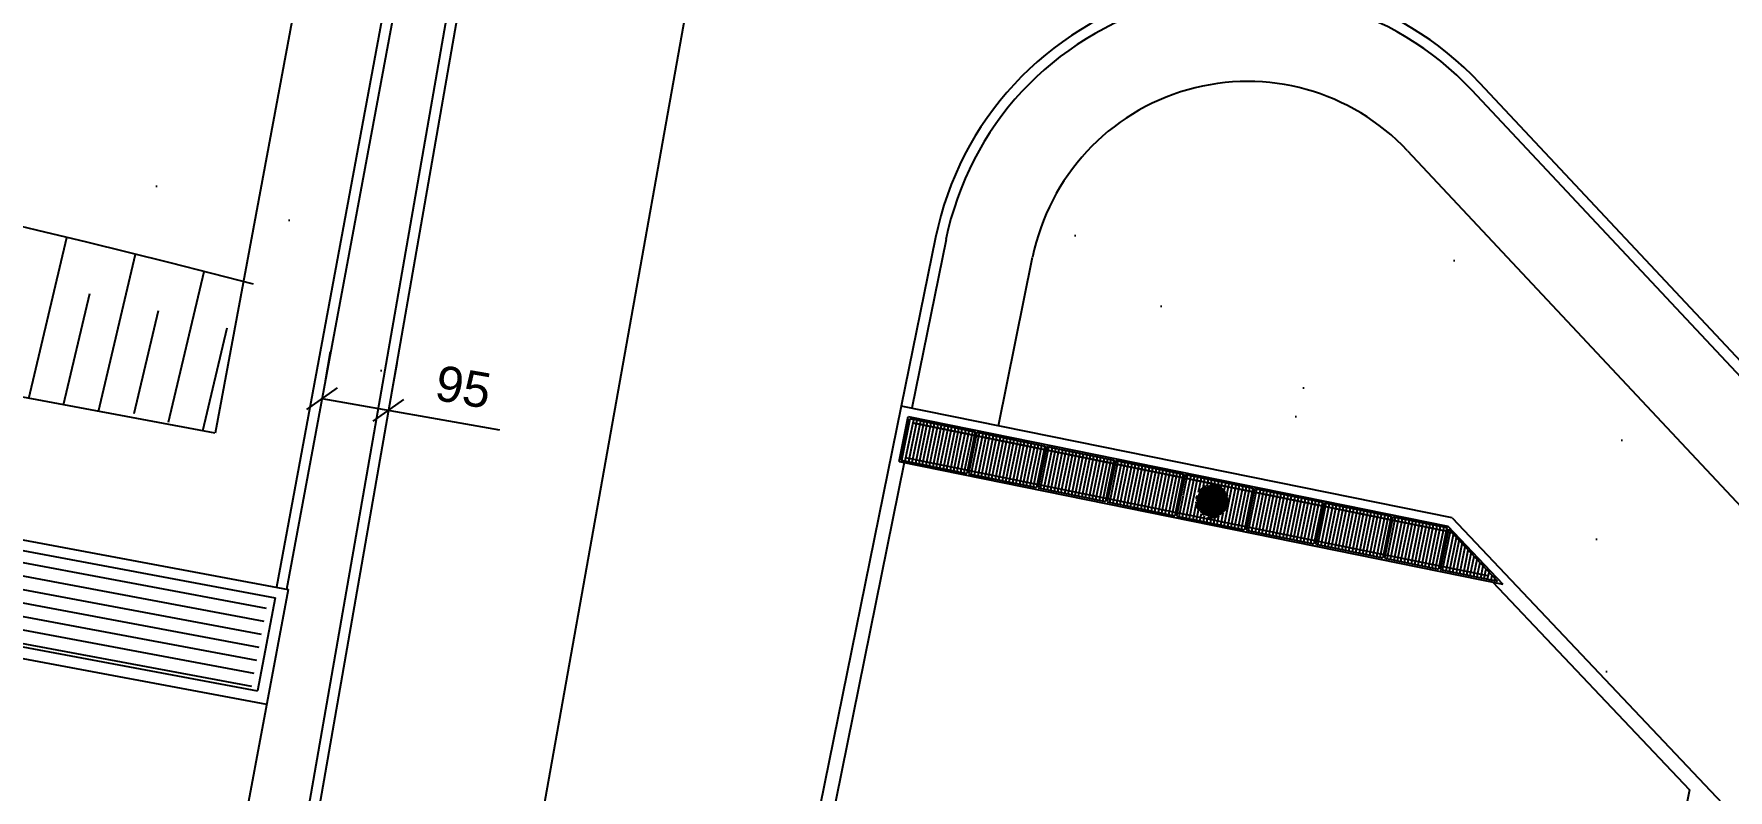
# Model space of a CAD drawing. Header units: metres. Extents: x 2872 to 3316, y -1435 to -1037.
# Drawn here: x 3083.91 to 3107.87, y -1164.67 to -1153.98 of the extents above; entities that cross this region are included whole.
import ezdxf

# ---------------------------------------------------------------- set-up
doc = ezdxf.new("R2010")
doc.units = ezdxf.units.M
doc.header["$MEASUREMENT"] = 0
doc.layers.add('ARQUITETURA', color=253, linetype='CONTINUOUS')
doc.styles.add('1-250', font='arial.ttf', dxfattribs={"height": 0.5})
pattern_1 = [(350.62296, (2542.1494, -799.737), (4.08992, 4.08927), [0, -4.56, 0, -5.1, 0, -4.875]), (320.623, (2542.149, -799.737), (9.808834, 1.91215), [0, -2.46, 0, -4.11, 0, -1.575]), (280.623, (2539.627, -797.0435), (6.39856, -6.807323), [0, -1.5, 0, -5.4, 0, -7.05]), (270.623, (2539.627, -797.0435), (8.08648, -4.78256), [0, -0.75, 0, -3.54, 0, -4.05])]

msp = doc.modelspace()

# ---------------------------------------------------------------- hatches: boundary and pattern name
at = {"layer": 'ARQUITETURA'}
h = msp.add_hatch(dxfattribs=at)
h.set_pattern_fill('AR-SAND', color=116, scale=3, angle=-46.877, style=0)
h.set_pattern_definition(pattern_1)
edge = h.paths.add_edge_path()
edge.add_line((3051.22, -1104.181), (3050.251, -1103.146))
edge.add_line((3050.251, -1103.146), (3057.678, -1096.191))
edge.add_line((3057.678, -1096.191), (3042.301, -1079.772))
edge.add_line((3042.301, -1079.772), (3034.716, -1086.876))
edge.add_line((3034.716, -1086.876), (3035.878, -1088.117))
edge.add_line((3035.878, -1088.117), (3009.47, -1112.849))
edge.add_line((3009.47, -1112.849), (3028.376, -1133.035))
edge.add_line((3028.376, -1133.035), (3032.025, -1129.617))
edge.add_line((3032.025, -1129.617), (3033.836, -1131.552))
edge.add_line((3033.836, -1131.552), (3030.187, -1134.969))
edge.add_line((3030.187, -1134.969), (3048.447, -1154.467))
edge.add_arc((3048.86, -1312.356), 157.89, 75.30399, 90.15009, ccw=False)
edge.add_line((3088.916, -1159.631), (3091.21, -1147.356))
edge.add_arc((3086.393, -1146.462), 4.9, -10.5203, 43.1232)
edge.add_line((3089.969, -1143.112), (3078.415, -1130.776))
edge.add_line((3078.415, -1130.776), (3076.954, -1132.144))
edge.add_line((3076.954, -1132.144), (3050.978, -1104.408))
edge.add_line((3050.978, -1104.408), (3051.22, -1104.181))
h.paths.add_polyline_path([(3088.783, -1158.319), (3087.554, -1158.09), (3089.806, -1145.199), (3091.104, -1145.158)])
h = msp.add_hatch(dxfattribs=at)
h.set_pattern_fill('AR-SAND', color=116, scale=3, angle=-46.877, style=0)
h.set_pattern_definition(pattern_1)
edge = h.paths.add_edge_path()
edge.add_line((3124.024, -1199.419), (3123.264, -1201.426))
edge.add_arc((3090.687, -1287.465), 92, 69.26198, 79.43995)
edge.add_line((3107.548, -1197.023), (3107.272, -1198.498))
edge.add_line((3107.272, -1198.498), (3085.131, -1194.352))
edge.add_line((3085.131, -1194.352), (3086.903, -1184.891))
edge.add_line((3086.903, -1184.891), (3108.879, -1189.006))
edge.add_line((3108.879, -1189.006), (3112.722, -1170.073))
edge.add_line((3112.722, -1170.073), (3103.966, -1160.822))
edge.add_line((3103.966, -1160.822), (3097.548, -1159.519))
edge.add_line((3097.548, -1159.519), (3098.033, -1157.133))
edge.add_arc((3101.071, -1157.75), 3.1, 43.1229, 168.5248, ccw=False)
edge.add_line((3103.333, -1155.631), (3115.845, -1168.989))
edge.add_arc((3114.677, -1170.083), 1.6, -10.3134, 43.1255, ccw=False)
edge.add_line((3116.251, -1170.369), (3113.521, -1184.927))
edge.add_arc((3118.978, -1185.95), 5.552, 169.3787, 228.4034)
edge.add_line((3115.292, -1190.102), (3124.024, -1199.419))

# ---------------------------------------------------------------- linework, layer by layer
for p, q in [((3089.307, -1144.369, 0), (3086.476, -1159.626, 0)), ((3091.347, -1144.583, 0), (3084.401, -1184.321, 0)), ((3091.495, -1144.609), (3084.548, -1184.348)), ((3090.48, -1144.896, 0), (3087.343, -1161.801, 0)), ((3087.49, -1161.829, 0), (3090.628, -1144.923, 0)), ((3090.606, -1167.82, 0), (3094.412, -1146.515, 0)), ((3116.908, -1168.076, 0), (3104.355, -1154.674, 0)), ((3116.804, -1168.185, 0), (3104.246, -1154.776, 0)), ((3103.333, -1155.631, 0), (3115.845, -1168.989, 0)), ((3083.841, -1159.132), (3084.378, -1156.856)), ((3096.661, -1156.855, 0), (3096.176, -1159.241)), ((3084.825, -1159.317), (3085.35, -1157.094)), ((3096.808, -1156.885, 0), (3096.323, -1159.27)), ((3085.817, -1159.47), (3086.319, -1157.338)), ((3097.548, -1159.519, 0), (3098.033, -1157.133, 0)), ((3086.476, -1159.626, 0), (3075.586, -1157.586, 0)), ((3084.333, -1159.225), (3084.705, -1157.649)), ((3085.332, -1159.348), (3085.676, -1157.888)), ((3086.301, -1159.593), (3086.646, -1158.133)), ((3088.102, -1158.474), (3088.029, -1158.89)), ((3089.043, -1158.638), (3088.97, -1159.054)), ((3088.203, -1158.983), (3087.769, -1159.288)), ((3087.986, -1159.136), (3090.498, -1159.575)), ((3088.71, -1159.453), (3089.144, -1159.148)), ((3096.176, -1159.241), (3094.217, -1168.894)), ((3103.966, -1160.822), (3096.176, -1159.241)), ((3096.145, -1160.025), (3096.274, -1159.388)), ((3096.174, -1160.005), (3096.294, -1159.417)), ((3096.184, -1160.007), (3096.303, -1159.419)), ((3096.233, -1160.017), (3096.352, -1159.429)), ((3096.274, -1159.388), (3103.903, -1160.937)), ((3096.282, -1160.027), (3096.401, -1159.439)), ((3096.294, -1159.417), (3097.222, -1159.606)), ((3096.331, -1160.037), (3096.45, -1159.449)), ((3096.333, -1159.476), (3103.864, -1161.005)), ((3103.856, -1161.004), (3096.333, -1159.476)), ((3096.38, -1160.047), (3096.499, -1159.459)), ((3096.429, -1160.057), (3096.548, -1159.469)), ((3096.478, -1160.067), (3096.597, -1159.479)), ((3096.527, -1160.077), (3096.646, -1159.489)), ((3096.576, -1160.087), (3096.695, -1159.499)), ((3096.625, -1160.097), (3096.744, -1159.509)), ((3075.194, -1159.68), (3087.323, -1161.951)), ((3075.221, -1159.533), (3087.508, -1161.833)), ((3096.674, -1160.107), (3096.793, -1159.519)), ((3096.723, -1160.117), (3096.842, -1159.529)), ((3096.772, -1160.127), (3096.891, -1159.539)), ((3096.821, -1160.137), (3096.94, -1159.549)), ((3096.87, -1160.147), (3096.989, -1159.559)), ((3096.919, -1160.157), (3097.02, -1159.659)), ((3096.968, -1160.167), (3097.087, -1159.579)), ((3097.017, -1160.177), (3097.136, -1159.589)), ((3097.02, -1159.659), (3097.038, -1159.569)), ((3097.066, -1160.187), (3097.185, -1159.599)), ((3097.222, -1159.606), (3097.102, -1160.194)), ((3097.246, -1159.611), (3097.127, -1160.199)), ((3097.164, -1160.206), (3097.283, -1159.618)), ((3097.213, -1160.216), (3097.332, -1159.628)), ((3097.246, -1159.611), (3098.206, -1159.806)), ((3097.262, -1160.226), (3097.381, -1159.638)), ((3097.311, -1160.236), (3097.43, -1159.648)), ((3097.36, -1160.246), (3097.479, -1159.658)), ((3097.409, -1160.256), (3097.528, -1159.668)), ((3097.458, -1160.266), (3097.577, -1159.678)), ((3097.507, -1160.276), (3097.626, -1159.688)), ((3097.556, -1160.286), (3097.675, -1159.698)), ((3097.605, -1160.296), (3097.724, -1159.708)), ((3097.654, -1160.306), (3097.773, -1159.718)), ((3097.703, -1160.316), (3097.822, -1159.728)), ((3097.752, -1160.326), (3097.871, -1159.738)), ((3097.801, -1160.336), (3097.92, -1159.748)), ((3075.191, -1159.849), (3087.197, -1162.098)), ((3096.233, -1159.966), (3104.462, -1161.637)), ((3097.85, -1160.346), (3097.969, -1159.758)), ((3097.899, -1160.356), (3098.018, -1159.768)), ((3097.948, -1160.366), (3098.067, -1159.778)), ((3097.997, -1160.375), (3098.116, -1159.788)), ((3098.046, -1160.385), (3098.165, -1159.797)), ((3098.206, -1159.806), (3098.087, -1160.394)), ((3098.231, -1159.811), (3098.112, -1160.399)), ((3098.144, -1160.405), (3098.263, -1159.817)), ((3098.193, -1160.415), (3098.312, -1159.827)), ((3098.231, -1159.811), (3099.182, -1160.004)), ((3098.242, -1160.425), (3098.361, -1159.837)), ((3098.291, -1160.435), (3098.41, -1159.847)), ((3098.34, -1160.445), (3098.459, -1159.857)), ((3098.389, -1160.455), (3098.508, -1159.867)), ((3098.438, -1160.465), (3098.557, -1159.877)), ((3098.487, -1160.475), (3098.606, -1159.887)), ((3098.536, -1160.485), (3098.655, -1159.897)), ((3098.585, -1160.495), (3098.704, -1159.907)), ((3098.634, -1160.505), (3098.753, -1159.917)), ((3098.683, -1160.515), (3098.802, -1159.927)), ((3098.732, -1160.525), (3098.851, -1159.937)), ((3098.781, -1160.535), (3098.9, -1159.947)), ((3098.83, -1160.545), (3098.949, -1159.957)), ((3098.879, -1160.555), (3098.998, -1159.967)), ((3098.928, -1160.564), (3099.047, -1159.976)), ((3098.977, -1160.574), (3099.096, -1159.986)), ((3075.122, -1160.218), (3087.128, -1162.466)), ((3075.156, -1160.034), (3087.163, -1162.282)), ((3096.218, -1160.04), (3094.453, -1168.738)), ((3096.145, -1160.025), (3104.68, -1161.758)), ((3096.174, -1160.005), (3097.102, -1160.194)), ((3097.127, -1160.199), (3098.087, -1160.394)), ((3099.026, -1160.584), (3099.145, -1159.996)), ((3099.182, -1160.004), (3099.063, -1160.592)), ((3099.207, -1160.009), (3099.088, -1160.597)), ((3099.124, -1160.604), (3099.243, -1160.016)), ((3099.173, -1160.614), (3099.292, -1160.026)), ((3099.207, -1160.009), (3100.162, -1160.203)), ((3099.222, -1160.624), (3099.341, -1160.036)), ((3099.271, -1160.634), (3099.39, -1160.046)), ((3099.32, -1160.644), (3099.439, -1160.056)), ((3099.369, -1160.654), (3099.488, -1160.066)), ((3099.418, -1160.664), (3099.537, -1160.076)), ((3099.467, -1160.674), (3099.586, -1160.086)), ((3099.516, -1160.684), (3099.635, -1160.096)), ((3099.565, -1160.694), (3099.684, -1160.106)), ((3099.614, -1160.704), (3099.733, -1160.116)), ((3099.663, -1160.714), (3099.782, -1160.126)), ((3099.712, -1160.724), (3099.831, -1160.136)), ((3099.761, -1160.734), (3099.88, -1160.146)), ((3099.81, -1160.744), (3099.929, -1160.156)), ((3099.859, -1160.753), (3099.978, -1160.165)), ((3099.908, -1160.763), (3100.027, -1160.175)), ((3099.957, -1160.773), (3100.076, -1160.185)), ((3100.006, -1160.783), (3100.125, -1160.195)), ((3100.162, -1160.203), (3100.043, -1160.791)), ((3100.187, -1160.208), (3100.067, -1160.796)), ((3100.166, -1160.495), (3100.223, -1160.215)), ((3100.187, -1160.208), (3101.147, -1160.403)), ((3100.215, -1160.507), (3100.272, -1160.225)), ((3075.087, -1160.402), (3087.093, -1162.651)), ((3098.112, -1160.399), (3099.063, -1160.592)), ((3100.202, -1160.823), (3100.321, -1160.235)), ((3100.251, -1160.833), (3100.37, -1160.245)), ((3100.395, -1160.447), (3100.355, -1160.64)), ((3100.427, -1160.414), (3100.371, -1160.69)), ((3100.378, -1160.458), (3100.419, -1160.255)), ((3100.38, -1160.457), (3100.378, -1160.46)), ((3100.397, -1160.433), (3100.38, -1160.457)), ((3100.455, -1160.398), (3100.391, -1160.715)), ((3100.391, -1160.451), (3100.783, -1160.53)), ((3100.419, -1160.412), (3100.397, -1160.433)), ((3100.403, -1160.428), (3100.774, -1160.503)), ((3100.484, -1160.382), (3100.412, -1160.739)), ((3100.442, -1160.394), (3100.419, -1160.412)), ((3100.513, -1160.366), (3100.432, -1160.763)), ((3100.435, -1160.409), (3100.766, -1160.476)), ((3100.442, -1160.395), (3100.468, -1160.265)), ((3100.469, -1160.379), (3100.442, -1160.394)), ((3100.539, -1160.362), (3100.454, -1160.782)), ((3100.468, -1160.39), (3100.749, -1160.447)), ((3100.487, -1160.372), (3100.469, -1160.379)), ((3100.566, -1160.358), (3100.477, -1160.792)), ((3100.498, -1160.368), (3100.517, -1160.275)), ((3100.59, -1160.361), (3100.502, -1160.798)), ((3100.503, -1160.372), (3100.706, -1160.413)), ((3100.615, -1160.366), (3100.526, -1160.803)), ((3100.556, -1160.356), (3100.539, -1160.358)), ((3100.551, -1160.358), (3100.566, -1160.285)), ((3100.639, -1160.371), (3100.551, -1160.808)), ((3100.575, -1160.357), (3100.556, -1160.356)), ((3100.56, -1160.358), (3100.665, -1160.379)), ((3100.664, -1160.377), (3100.577, -1160.806)), ((3100.602, -1160.36), (3100.615, -1160.295)), ((3100.685, -1160.396), (3100.603, -1160.804)), ((3100.645, -1160.369), (3100.627, -1160.364)), ((3100.707, -1160.413), (3100.629, -1160.801)), ((3100.672, -1160.379), (3100.645, -1160.369)), ((3100.65, -1160.373), (3100.664, -1160.305)), ((3100.729, -1160.43), (3100.654, -1160.799)), ((3100.698, -1160.395), (3100.672, -1160.379)), ((3100.751, -1160.449), (3100.684, -1160.777)), ((3100.697, -1160.397), (3100.713, -1160.315)), ((3100.723, -1160.414), (3100.698, -1160.395)), ((3100.744, -1160.435), (3100.723, -1160.414)), ((3100.74, -1160.435), (3100.762, -1160.325)), ((3100.741, -1160.933), (3100.86, -1160.345)), ((3100.746, -1160.437), (3100.744, -1160.435)), ((3100.779, -1160.495), (3100.811, -1160.335)), ((3100.79, -1160.942), (3100.909, -1160.354)), ((3100.839, -1160.952), (3100.958, -1160.364)), ((3100.888, -1160.962), (3101.007, -1160.374)), ((3100.937, -1160.972), (3101.056, -1160.384)), ((3100.986, -1160.982), (3101.105, -1160.394)), ((3101.147, -1160.403), (3101.027, -1160.991)), ((3101.171, -1160.408), (3101.052, -1160.996)), ((3101.084, -1161.002), (3101.203, -1160.414)), ((3101.133, -1161.012), (3101.252, -1160.424)), ((3101.171, -1160.408), (3102.129, -1160.602)), ((3101.182, -1161.022), (3101.301, -1160.434)), ((3101.231, -1161.032), (3101.35, -1160.444)), ((3101.28, -1161.042), (3101.399, -1160.454)), ((3101.329, -1161.052), (3101.448, -1160.464)), ((3075.053, -1160.587), (3087.059, -1162.835)), ((3099.088, -1160.597), (3100.043, -1160.791)), ((3100.104, -1160.803), (3100.165, -1160.501)), ((3100.153, -1160.813), (3100.215, -1160.508)), ((3100.215, -1160.508), (3100.215, -1160.507)), ((3100.3, -1160.843), (3100.343, -1160.633)), ((3100.339, -1160.593), (3100.34, -1160.6)), ((3100.34, -1160.6), (3100.344, -1160.63)), ((3100.352, -1160.511), (3100.344, -1160.539)), ((3100.344, -1160.539), (3100.344, -1160.541)), ((3100.344, -1160.543), (3100.785, -1160.633)), ((3100.344, -1160.63), (3100.352, -1160.658)), ((3100.352, -1160.528), (3100.346, -1160.56)), ((3100.347, -1160.569), (3100.779, -1160.657)), ((3100.349, -1160.595), (3100.771, -1160.681)), ((3100.353, -1160.507), (3100.352, -1160.511)), ((3100.352, -1160.658), (3100.364, -1160.686)), ((3100.353, -1160.622), (3100.764, -1160.705)), ((3100.355, -1160.52), (3100.793, -1160.609)), ((3100.355, -1160.648), (3100.746, -1160.727)), ((3100.359, -1160.674), (3100.72, -1160.747)), ((3100.364, -1160.686), (3100.378, -1160.712)), ((3100.368, -1160.497), (3100.8, -1160.585)), ((3100.38, -1160.474), (3100.791, -1160.558)), ((3100.382, -1160.704), (3100.695, -1160.768)), ((3100.769, -1160.484), (3100.715, -1160.751)), ((3100.785, -1160.533), (3100.746, -1160.727)), ((3100.767, -1160.703), (3100.776, -1160.689)), ((3100.777, -1160.485), (3100.775, -1160.482)), ((3100.776, -1160.689), (3100.787, -1160.66)), ((3100.788, -1160.512), (3100.777, -1160.485)), ((3100.787, -1160.515), (3100.788, -1160.512)), ((3100.787, -1160.66), (3100.796, -1160.631)), ((3100.796, -1160.631), (3100.799, -1160.601)), ((3100.8, -1160.571), (3100.798, -1160.568)), ((3100.8, -1160.584), (3100.798, -1160.592)), ((3100.799, -1160.601), (3100.8, -1160.571)), ((3100.808, -1160.588), (3100.801, -1160.586)), ((3101.378, -1161.062), (3101.497, -1160.474)), ((3101.427, -1161.072), (3101.546, -1160.484)), ((3101.476, -1161.082), (3101.595, -1160.494)), ((3101.525, -1161.092), (3101.644, -1160.504)), ((3101.574, -1161.102), (3101.693, -1160.514)), ((3101.623, -1161.112), (3101.742, -1160.524)), ((3101.672, -1161.122), (3101.791, -1160.534)), ((3101.721, -1161.131), (3101.84, -1160.543)), ((3101.77, -1161.141), (3101.889, -1160.553)), ((3101.819, -1161.151), (3101.938, -1160.563)), ((3101.868, -1161.161), (3101.987, -1160.573)), ((3101.917, -1161.171), (3102.036, -1160.583)), ((3101.966, -1161.181), (3102.085, -1160.593)), ((3102.129, -1160.602), (3102.01, -1161.19)), ((3102.153, -1160.607), (3102.034, -1161.195)), ((3102.064, -1161.201), (3102.183, -1160.613)), ((3102.113, -1161.211), (3102.232, -1160.623)), ((3102.153, -1160.607), (3103.103, -1160.8)), ((3102.162, -1161.221), (3102.281, -1160.633)), ((3102.211, -1161.231), (3102.33, -1160.643)), ((3102.26, -1161.241), (3102.379, -1160.653)), ((3102.309, -1161.251), (3102.428, -1160.663)), ((3102.358, -1161.261), (3102.477, -1160.673)), ((3102.407, -1161.271), (3102.526, -1160.683)), ((3102.456, -1161.281), (3102.575, -1160.693)), ((3102.505, -1161.291), (3102.624, -1160.703)), ((3075.018, -1160.771), (3087.024, -1163.019)), ((3100.067, -1160.796), (3101.027, -1160.991)), ((3100.349, -1160.853), (3100.377, -1160.715)), ((3100.378, -1160.712), (3100.388, -1160.726)), ((3100.398, -1160.863), (3100.418, -1160.762)), ((3100.407, -1160.735), (3100.671, -1160.788)), ((3100.424, -1160.765), (3100.441, -1160.776)), ((3100.434, -1160.766), (3100.616, -1160.802)), ((3100.441, -1160.776), (3100.454, -1160.784)), ((3100.447, -1160.873), (3100.463, -1160.792)), ((3100.496, -1160.883), (3100.511, -1160.81)), ((3100.503, -1160.806), (3100.525, -1160.811)), ((3100.525, -1160.811), (3100.554, -1160.816)), ((3100.545, -1160.893), (3100.56, -1160.817)), ((3100.554, -1160.816), (3100.584, -1160.815)), ((3100.584, -1160.815), (3100.614, -1160.811)), ((3100.594, -1160.903), (3100.612, -1160.813)), ((3100.614, -1160.811), (3100.643, -1160.804)), ((3100.643, -1160.913), (3100.667, -1160.795)), ((3100.643, -1160.804), (3100.663, -1160.797)), ((3100.692, -1160.923), (3100.726, -1160.755)), ((3100.708, -1160.769), (3100.721, -1160.759)), ((3100.721, -1160.759), (3100.734, -1160.745)), ((3102.554, -1161.301), (3102.673, -1160.713)), ((3102.603, -1161.311), (3102.722, -1160.723)), ((3102.652, -1161.32), (3102.771, -1160.732)), ((3102.701, -1161.33), (3102.82, -1160.742)), ((3102.75, -1161.34), (3102.869, -1160.752)), ((3102.799, -1161.35), (3102.918, -1160.762)), ((3102.848, -1161.36), (3102.967, -1160.772)), ((3102.897, -1161.37), (3103.016, -1160.782)), ((3102.946, -1161.38), (3103.065, -1160.792)), ((3103.103, -1160.8), (3102.983, -1161.388)), ((3103.127, -1160.805), (3103.008, -1161.393)), ((3103.044, -1161.4), (3103.163, -1160.812)), ((3103.093, -1161.41), (3103.212, -1160.822)), ((3103.127, -1160.805), (3103.89, -1160.96)), ((3103.142, -1161.42), (3103.261, -1160.832)), ((3103.191, -1161.43), (3103.31, -1160.842)), ((3103.24, -1161.44), (3103.359, -1160.852)), ((3103.289, -1161.45), (3103.408, -1160.862)), ((3103.338, -1161.46), (3103.457, -1160.872)), ((3103.387, -1161.47), (3103.506, -1160.882)), ((3103.436, -1161.48), (3103.555, -1160.892)), ((3103.534, -1161.5), (3103.653, -1160.912)), ((3103.583, -1161.509), (3103.702, -1160.921)), ((3103.594, -1160.951), (3103.604, -1160.902)), ((3103.632, -1161.519), (3103.751, -1160.931)), ((3103.681, -1161.529), (3103.8, -1160.941)), ((3103.903, -1160.937), (3104.68, -1161.758)), ((3103.966, -1160.822), (3112.722, -1170.073)), ((3074.917, -1161.154), (3087.204, -1163.455)), ((3074.947, -1160.997), (3087.076, -1163.268)), ((3074.984, -1160.955), (3086.99, -1163.204)), ((3101.052, -1160.996), (3102.01, -1161.19)), ((3103.485, -1161.49), (3103.591, -1160.968)), ((3103.591, -1160.968), (3103.594, -1160.951)), ((3103.73, -1161.539), (3103.839, -1161.002)), ((3103.89, -1160.96), (3103.771, -1161.548)), ((3103.911, -1160.982), (3103.795, -1161.553)), ((3103.828, -1161.559), (3103.939, -1161.011)), ((3103.839, -1161), (3103.849, -1160.951)), ((3103.839, -1161.002), (3103.839, -1161)), ((3103.877, -1161.569), (3103.981, -1161.056)), ((3103.89, -1160.96), (3103.89, -1160.96)), ((3103.911, -1160.982), (3104.607, -1161.717)), ((3103.926, -1161.579), (3104.023, -1161.1)), ((3103.975, -1161.589), (3104.065, -1161.145)), ((3104.024, -1161.599), (3104.107, -1161.189)), ((3102.034, -1161.195), (3102.983, -1161.388)), ((3103.008, -1161.393), (3103.771, -1161.548)), ((3104.073, -1161.609), (3104.149, -1161.233)), ((3104.122, -1161.619), (3104.191, -1161.278)), ((3104.171, -1161.629), (3104.233, -1161.322)), ((3104.22, -1161.639), (3104.275, -1161.367)), ((3104.281, -1161.589), (3104.317, -1161.411)), ((3103.795, -1161.553), (3104.607, -1161.717)), ((3104.269, -1161.649), (3104.279, -1161.6)), ((3104.279, -1161.6), (3104.281, -1161.589)), ((3104.318, -1161.659), (3104.328, -1161.61)), ((3104.328, -1161.61), (3104.329, -1161.602)), ((3104.329, -1161.602), (3104.359, -1161.455)), ((3104.367, -1161.669), (3104.401, -1161.5)), ((3104.416, -1161.679), (3104.426, -1161.63)), ((3104.426, -1161.627), (3104.443, -1161.544)), ((3104.426, -1161.63), (3104.426, -1161.627)), ((3104.465, -1161.688), (3104.485, -1161.588)), ((3104.514, -1161.698), (3104.527, -1161.633)), ((3087.508, -1161.833), (3083.615, -1182.622)), ((3104.535, -1161.728), (3107.32, -1164.666)), ((3104.563, -1161.708), (3104.569, -1161.677)), ((3087.323, -1161.951), (3087.076, -1163.268)), ((3107.32, -1164.666), (3106.017, -1171.085))]:
    msp.add_line(p, q, dxfattribs=at)
for centre, radius, start, end in [((3047.19, -1310.83, 0), 158.402, 75.43775, 89.49081), ((3101.071, -1157.75, 0), 3.1, 43.1229, 168.5248)]:
    msp.add_arc(centre, radius, start, end, dxfattribs=at)
at = {"layer": 'ARQUITETURA', "extrusion": (-6.75096e-08, -4.27644e-08, 1)}
for radius in [4.5, 4.35]:
    msp.add_arc((3101.071, -1157.75, 0), radius, 43.1229, 168.5248, dxfattribs=at)

# ---------------------------------------------------------------- texts
at = {"layer": 'ARQUITETURA', "style": '1-250'}
msp.add_text('95', height=0.5, rotation=350.0862, dxfattribs=at).set_placement((3089.559, -1159.148))

doc.saveas('drawing.dxf')
